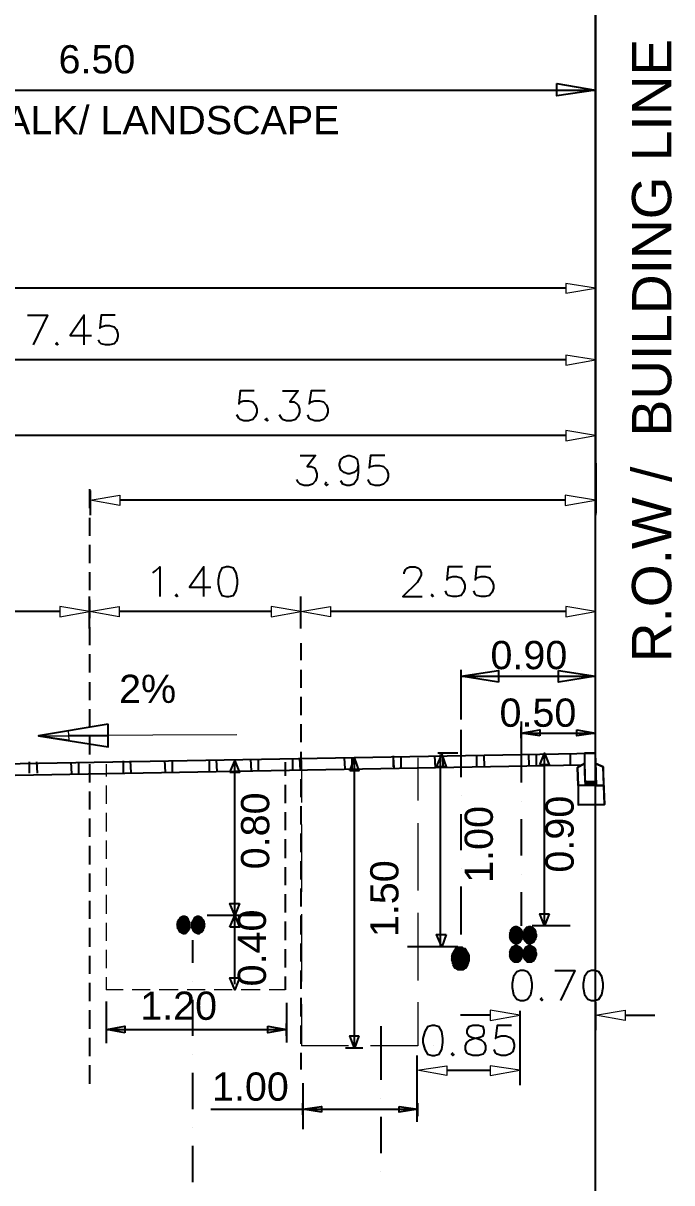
# Model space of a CAD drawing. Header units: inches. Extents: x 11 to 850, y 10 to 598.
# Drawn here: x 601.1 to 666.4, y 416.5 to 533.1 of the extents above; entities that cross this region are included whole.
import ezdxf

# ---------------------------------------------------------------- set-up
doc = ezdxf.new("R2010")
doc.units = ezdxf.units.IN
doc.header["$MEASUREMENT"] = 0
doc.layers.add('PDF_Geometry', color=7, linetype='Continuous')
doc.layers.add('PDF_Text', color=7, linetype='Continuous')
doc.styles.add('PDF Arial', font='arial.ttf')

msp = doc.modelspace()

# ---------------------------------------------------------------- linework, layer by layer
at = {"layer": 'PDF_Geometry', "lineweight": 25}
for points in [[(658.69, 378.91), (658.69, 561.01)], [(658.69, 559.51), (658.69, 483.61)], [(654.79, 526.99), (658.69, 526.34), (654.79, 525.76), (654.79, 526.99)], [(482.38, 526.34), (658.69, 526.34)], [(658.69, 505.53), (658.69, 507.94)], [(655.7, 506.44), (536.42, 506.44)], [(601.52, 503.71), (603.54, 503.71), (602.11, 500.72)], [(607.25, 500.72), (607.25, 503.71), (605.82, 501.69), (607.96, 501.69)], [(610.37, 503.71), (608.94, 503.71), (608.81, 502.41), (608.94, 502.54), (609.39, 502.67), (609.78, 502.67), (610.24, 502.54), (610.5, 502.28), (610.63, 501.82), (610.63, 501.56), (610.5, 501.11), (610.24, 500.85), (609.78, 500.72), (609.39, 500.72), (608.94, 500.85), (608.81, 500.98), (608.68, 501.24)], [(658.75, 483.81), (658.69, 504.03)], [(658.69, 502.54), (658.69, 490.12)], [(658.69, 502.54), (658.69, 497.73)], [(604.52, 500.98), (604.39, 500.85), (604.52, 500.72), (604.65, 500.85)], [(655.7, 499.22), (556.45, 499.22)], [(624.35, 496.1), (622.92, 496.1), (622.79, 494.8), (622.92, 494.99), (623.31, 495.12), (623.77, 495.12), (624.22, 494.99), (624.48, 494.67), (624.61, 494.28), (624.61, 493.95), (624.48, 493.56), (624.22, 493.24), (623.77, 493.11), (623.31, 493.11), (622.92, 493.24), (622.79, 493.37), (622.6, 493.69)], [(627.21, 496.1), (628.77, 496.1), (627.93, 494.99), (628.32, 494.99), (628.64, 494.8), (628.77, 494.67), (628.9, 494.28), (628.9, 493.95), (628.77, 493.56), (628.51, 493.24), (628.06, 493.11), (627.6, 493.11), (627.21, 493.24), (627.08, 493.37), (626.89, 493.69)], [(631.5, 496.1), (630.07, 496.1), (629.88, 494.8), (630.07, 494.99), (630.46, 495.12), (630.92, 495.12), (631.31, 494.99), (631.63, 494.67), (631.77, 494.28), (631.77, 493.95), (631.63, 493.56), (631.31, 493.24), (630.92, 493.11), (630.46, 493.11), (630.07, 493.24), (629.88, 493.37), (629.75, 493.69)], [(625.65, 493.37), (625.46, 493.24), (625.65, 493.11), (625.78, 493.24)], [(655.7, 491.61), (587.41, 491.61)], [(628.97, 489.6), (630.53, 489.6), (629.68, 488.49), (630.07, 488.49), (630.4, 488.36), (630.53, 488.17), (630.66, 487.78), (630.66, 487.45), (630.53, 487.06), (630.2, 486.74), (629.81, 486.61), (629.36, 486.61), (628.97, 486.74), (628.77, 486.93), (628.64, 487.19)], [(634.82, 488.62), (634.69, 488.17), (634.37, 487.91), (633.98, 487.78), (633.78, 487.78), (633.39, 487.91), (633.07, 488.17), (632.94, 488.62), (632.94, 488.75), (633.07, 489.21), (633.39, 489.47), (633.78, 489.6), (633.98, 489.6), (634.37, 489.47), (634.69, 489.21), (634.82, 488.62), (634.82, 487.91), (634.69, 487.19), (634.37, 486.74), (633.98, 486.61), (633.65, 486.61), (633.26, 486.74), (633.07, 487.06)], [(637.49, 489.6), (636.06, 489.6), (635.93, 488.36), (636.06, 488.49), (636.51, 488.62), (636.97, 488.62), (637.36, 488.49), (637.68, 488.17), (637.81, 487.78), (637.81, 487.45), (637.68, 487.06), (637.36, 486.74), (636.97, 486.61), (636.51, 486.61), (636.06, 486.74), (635.93, 486.93), (635.8, 487.19)], [(607.77, 486.21), (607.77, 484.33)], [(631.63, 486.93), (631.5, 486.74), (631.63, 486.61), (631.83, 486.74)], [(607.83, 486.08), (607.83, 483.61)], [(655.63, 485.11), (610.82, 485.11)], [(607.77, 483.35), (607.77, 481.53)], [(607.77, 480.62), (607.77, 478.8)], [(614.14, 477.83), (614.4, 478.02), (614.86, 478.41), (614.86, 475.42)], [(619.28, 475.42), (619.28, 478.41), (617.85, 476.39), (619.99, 476.39)], [(621.55, 478.41), (621.1, 478.28), (620.84, 477.83), (620.71, 477.11), (620.71, 476.72), (620.84, 476), (621.1, 475.55), (621.55, 475.42), (621.81, 475.42), (622.27, 475.55), (622.53, 476), (622.66, 476.72), (622.66, 477.11), (622.53, 477.83), (622.27, 478.28), (621.81, 478.41), (621.55, 478.41)], [(639.44, 477.7), (639.44, 477.83), (639.57, 478.15), (639.7, 478.28), (640.02, 478.41), (640.54, 478.41), (640.87, 478.28), (641, 478.15), (641.13, 477.83), (641.13, 477.57), (641, 477.31), (640.74, 476.85), (639.31, 475.42), (641.26, 475.42)], [(645.29, 478.41), (643.86, 478.41), (643.73, 477.11), (643.86, 477.31), (644.32, 477.44), (644.71, 477.44), (645.16, 477.31), (645.42, 476.98), (645.55, 476.59), (645.55, 476.26), (645.42, 475.87), (645.16, 475.55), (644.71, 475.42), (644.32, 475.42), (643.86, 475.55), (643.73, 475.68), (643.6, 476)], [(648.15, 478.41), (646.72, 478.41), (646.59, 477.11), (646.72, 477.31), (647.18, 477.44), (647.57, 477.44), (648.02, 477.31), (648.28, 476.98), (648.41, 476.59), (648.41, 476.26), (648.28, 475.87), (648.02, 475.55), (647.57, 475.42), (647.18, 475.42), (646.72, 475.55), (646.59, 475.68), (646.46, 476)], [(607.77, 477.89), (607.77, 476.07)], [(616.55, 475.68), (616.42, 475.55), (616.55, 475.42), (616.68, 475.55)], [(642.3, 475.68), (642.17, 475.55), (642.3, 475.42), (642.43, 475.55)], [(607.77, 472.23), (607.77, 475.42)], [(607.77, 472.23), (607.77, 475.42)], [(607.77, 475.09), (607.77, 473.27)], [(629.03, 472.23), (629.03, 475.42)], [(629.03, 472.23), (629.03, 475.42)], [(658.69, 467.94), (658.69, 475.42)], [(604.78, 473.92), (587.54, 473.92)], [(626.04, 473.92), (610.76, 473.92)], [(655.7, 473.92), (632.03, 473.92)], [(607.77, 472.36), (607.77, 470.54)], [(629.03, 470.74), (629.03, 469.05)], [(607.77, 469.63), (607.77, 467.81)], [(629.03, 468.07), (629.03, 466.25)], [(645.16, 463.06), (645.16, 468.07)], [(648.93, 466.83), (645.16, 467.42), (648.93, 468), (648.93, 466.83)], [(651.21, 468), (651.21, 468)], [(654.98, 468), (658.69, 467.42), (654.98, 466.83), (654.98, 468)], [(658.69, 466.7), (658.69, 468)], [(607.77, 466.83), (607.77, 465.01)], [(645.16, 467.42), (658.69, 467.42)], [(629.03, 465.34), (629.03, 463.52)], [(607.77, 464.1), (607.77, 462.28)], [(651.21, 462.87), (651.21, 459.68)], [(609.65, 462.61), (602.63, 461.44), (609.65, 460.33), (609.65, 462.61)], [(629.03, 462.61), (629.03, 460.79)], [(645.16, 457.27), (645.16, 462.02)], [(651.21, 461.18), (651.21, 462.35)], [(651.21, 462.35), (651.21, 462.35)], [(653.1, 461.44), (651.21, 461.7), (653.1, 462.02), (653.1, 461.44)], [(651.21, 461.7), (658.69, 461.7)], [(656.8, 462.02), (658.69, 461.7), (656.8, 461.44), (656.8, 462.02)], [(658.69, 461.05), (658.69, 462.35)], [(607.77, 461.37), (607.77, 459.55)], [(629.03, 459.81), (629.03, 457.99)], [(642.69, 458.31), (643.21, 459.55), (643.67, 458.31), (642.69, 458.31)], [(644.84, 459.68), (642.82, 459.68)], [(643.08, 440.36), (643.08, 459.55)], [(651.21, 460.14), (651.21, 456.75)], [(653.1, 458.51), (653.55, 459.68), (654.01, 458.51), (653.1, 458.51)], [(653.55, 442.32), (653.55, 459.68)], [(658.1, 459.68), (657.58, 459.68)], [(657.58, 459.68), (657.58, 457.73)], [(658.75, 457.79), (658.69, 459.68), (658.1, 459.68)], [(607.77, 458.57), (607.77, 456.75)], [(621.88, 457.73), (622.4, 458.9), (622.86, 457.73), (621.88, 457.73)], [(622.4, 436.46), (622.4, 458.9)], [(633.98, 457.92), (634.43, 459.16), (634.89, 457.92), (633.98, 457.92)], [(634.43, 430.02), (634.43, 458.96)], [(657.58, 458.64), (656.87, 458.25), (656.93, 456.43)], [(657.58, 458.64), (657.65, 456.43), (656.93, 456.43), (656.87, 458.25), (657.58, 458.64)], [(658.69, 458.64), (659.47, 458.31)], [(658.69, 458.64), (658.75, 456.43), (659.54, 456.43), (659.47, 458.31), (658.69, 458.64)], [(659.47, 458.31), (659.47, 457.6)], [(629.03, 457.08), (629.03, 455.26)], [(657.58, 457.73), (657.65, 456.43)], [(658.75, 456.43), (658.75, 457.79)], [(659.47, 457.6), (659.6, 454.54)], [(607.77, 455.84), (607.77, 454.02)], [(657.65, 456.43), (656.93, 456.43), (656.93, 454.48)], [(656.93, 456.43), (656.93, 454.48), (659.6, 454.54), (659.54, 456.43), (656.93, 456.43)], [(658.23, 456.82), (657.65, 456.82)], [(657.65, 456.82), (657.65, 456.82)], [(657.65, 456.56), (657.84, 456.82)], [(657.97, 456.43), (657.65, 456.82), (657.65, 456.82)], [(657.71, 456.43), (657.65, 456.56)], [(658.23, 456.43), (657.65, 456.43)], [(657.78, 456.43), (658.04, 456.82)], [(658.17, 456.43), (657.84, 456.82)], [(657.97, 456.43), (658.3, 456.82)], [(658.36, 456.43), (658.04, 456.82)], [(658.75, 456.82), (658.23, 456.82)], [(658.23, 456.43), (658.49, 456.82)], [(658.75, 456.43), (658.23, 456.43)], [(658.56, 456.43), (658.3, 456.82)], [(658.43, 456.43), (658.69, 456.82)], [(658.75, 456.43), (658.49, 456.82)], [(658.62, 456.43), (658.75, 456.62)], [(658.75, 456.75), (658.69, 456.82)], [(659.54, 456.43), (658.75, 456.43)], [(645.16, 455.45), (645.16, 455.45)], [(651.21, 454.87), (651.21, 454.87)], [(629.03, 454.35), (629.03, 452.53)], [(645.16, 449.92), (645.16, 453.57)], [(657.71, 454.48), (656.93, 454.48)], [(658.3, 454.48), (657.71, 454.48)], [(658.82, 454.48), (658.3, 454.48)], [(659.6, 454.54), (658.82, 454.48)], [(607.77, 453.11), (607.77, 451.29)], [(651.21, 453.05), (651.21, 449.4)], [(629.03, 451.62), (629.03, 449.73)], [(607.77, 450.38), (607.77, 448.49)], [(629.03, 448.82), (629.03, 447)], [(645.16, 448.1), (645.16, 448.1)], [(607.77, 447.58), (607.77, 445.76)], [(651.21, 447.52), (651.21, 447.52)], [(629.03, 446.09), (629.03, 444.27)], [(645.16, 441.47), (645.16, 446.28)], [(651.21, 445.7), (651.21, 442.32)], [(607.77, 444.85), (607.77, 443.03)], [(622.86, 444.59), (622.4, 443.36), (621.88, 444.59), (622.86, 444.59)], [(624.94, 443.36), (619.6, 443.36)], [(621.88, 442.19), (622.4, 443.36), (622.86, 442.19), (621.88, 442.19)], [(629.03, 443.36), (629.03, 441.47)], [(654.01, 443.55), (653.55, 442.32), (653.1, 443.55), (654.01, 443.55)], [(607.77, 442.12), (607.77, 440.23)], [(656.15, 442.32), (652.32, 442.32)], [(618.17, 438.61), (618.17, 440.88)], [(643.67, 441.47), (643.21, 440.23), (642.69, 441.47), (643.67, 441.47)], [(629.03, 440.56), (629.03, 438.74)], [(644.84, 440.23), (639.76, 440.23)], [(607.77, 439.32), (607.77, 437.5)], [(629.03, 437.83), (629.03, 436.01)], [(651.15, 437.83), (650.76, 437.7), (650.43, 437.24), (650.3, 436.53), (650.3, 436.14), (650.43, 435.42), (650.76, 434.97), (651.15, 434.84), (651.47, 434.84), (651.86, 434.97), (652.19, 435.42), (652.32, 436.14), (652.32, 436.53), (652.19, 437.24), (651.86, 437.7), (651.47, 437.83), (651.15, 437.83)], [(654.59, 437.83), (656.61, 437.83), (655.18, 434.84)], [(658.3, 437.83), (657.91, 437.7), (657.58, 437.24), (657.45, 436.53), (657.45, 436.14), (657.58, 435.42), (657.91, 434.97), (658.3, 434.84), (658.62, 434.84), (659.02, 434.97), (659.34, 435.42), (659.47, 436.14), (659.47, 436.53), (659.34, 437.24), (659.02, 437.7), (658.62, 437.83), (658.3, 437.83)], [(607.77, 436.59), (607.77, 434.77)], [(618.17, 436.72), (618.17, 436.72)], [(622.86, 437.11), (622.4, 435.88), (621.88, 437.11), (622.86, 437.11)], [(618.17, 431.26), (618.17, 434.9)], [(629.03, 435.1), (629.03, 433.21)], [(653.29, 435.1), (653.16, 434.97), (653.29, 434.84), (653.42, 434.97)], [(607.77, 433.86), (607.77, 431.98)], [(609.46, 434.71), (609.46, 430.54)], [(627.6, 434.58), (627.6, 430.61)], [(651.08, 433.8), (651.08, 431.84)], [(658.69, 434.64), (658.69, 431.84)], [(627.6, 431.26), (627.6, 432.5)], [(648.09, 433.34), (645.1, 433.34)], [(651.08, 433.54), (651.08, 426.32)], [(661.68, 433.34), (664.67, 433.34)], [(611.34, 431.58), (609.52, 431.91), (611.34, 432.24), (611.34, 431.58)], [(609.59, 431.91), (627.6, 431.91)], [(625.72, 432.24), (627.6, 431.91), (625.72, 431.58), (625.72, 432.24)], [(629.03, 432.3), (629.03, 430.48)], [(637.1, 432.24), (637.1, 426.84)], [(642.24, 432.3), (641.78, 432.17), (641.52, 431.71), (641.33, 431), (641.33, 430.61), (641.52, 429.89), (641.78, 429.44), (642.24, 429.31), (642.5, 429.31), (642.95, 429.44), (643.21, 429.89), (643.34, 430.61), (643.34, 431), (643.21, 431.71), (642.95, 432.17), (642.5, 432.3), (642.24, 432.3)], [(646.33, 432.3), (645.94, 432.17), (645.75, 431.84), (645.75, 431.58), (645.94, 431.26), (646.2, 431.13), (646.79, 431), (647.18, 430.87), (647.5, 430.61), (647.63, 430.28), (647.63, 429.89), (647.5, 429.57), (647.37, 429.44), (646.92, 429.31), (646.33, 429.31), (645.94, 429.44), (645.75, 429.57), (645.62, 429.89), (645.62, 430.28), (645.75, 430.61), (646.07, 430.87), (646.46, 431), (647.05, 431.13), (647.37, 431.26), (647.5, 431.58), (647.5, 431.84), (647.37, 432.17), (646.92, 432.3), (646.33, 432.3)], [(650.24, 432.3), (648.8, 432.3), (648.61, 431), (648.8, 431.13), (649.19, 431.26), (649.65, 431.26), (650.04, 431.13), (650.37, 430.87), (650.5, 430.41), (650.5, 430.15), (650.37, 429.7), (650.04, 429.44), (649.65, 429.31), (649.19, 429.31), (648.8, 429.44), (648.61, 429.57), (648.48, 429.89)], [(607.77, 431.06), (607.77, 429.24)], [(634.89, 431.26), (634.43, 430.02), (633.98, 431.26), (634.89, 431.26)], [(640.81, 430.28), (640.81, 430.28)], [(642.43, 430.28), (642.43, 430.28)], [(618.17, 429.37), (618.17, 429.37)], [(629.03, 429.57), (629.03, 427.88)], [(635.28, 430.02), (633.52, 430.02)], [(640.74, 422.61), (640.74, 429.31)], [(644.32, 429.57), (644.19, 429.44), (644.32, 429.31), (644.51, 429.44)], [(607.77, 428.33), (607.77, 426.45)], [(618.17, 423.91), (618.17, 427.55)], [(643.73, 427.81), (648.09, 427.81)], [(629.23, 426.51), (629.23, 421.89)], [(629.23, 423.33), (629.23, 424.5)], [(637.1, 425.02), (637.1, 425.02)], [(640.81, 423.2), (640.81, 424.5)], [(619.99, 423.91), (640.87, 423.91)], [(631.11, 423.59), (629.23, 423.91), (631.11, 424.17), (631.11, 423.59)], [(638.92, 424.17), (640.81, 423.91), (638.92, 423.59), (638.92, 424.17)], [(618.17, 422.02), (618.17, 422.02)], [(637.1, 423.13), (637.1, 419.49)], [(618.17, 416.56), (618.17, 420.2)], [(637.1, 417.67), (637.1, 417.67)]]:
    msp.add_lwpolyline(points, dxfattribs=at)
at = {"layer": 'PDF_Geometry', "lineweight": 0}
for points in [[(654.79, 526.99), (654.79, 526.34), (658.69, 526.34), (654.79, 526.99)], [(654.79, 526.99), (658.69, 526.34), (658.69, 526.34), (654.79, 526.99)], [(654.79, 526.34), (658.69, 526.34), (654.79, 525.76), (654.79, 526.34)], [(655.7, 506.9), (655.7, 505.92), (658.69, 506.44), (655.7, 506.9)], [(655.7, 499.68), (655.7, 498.7), (658.69, 499.22), (655.7, 499.68)], [(655.7, 492.13), (655.7, 491.09), (658.69, 491.61), (655.7, 492.13)], [(610.82, 485.63), (610.82, 484.59), (607.83, 485.11), (610.82, 485.63)], [(655.63, 485.63), (655.63, 484.59), (658.69, 485.11), (655.63, 485.63)], [(604.78, 474.44), (604.78, 473.4), (607.77, 473.92), (604.78, 474.44)], [(610.76, 474.44), (610.76, 473.4), (607.77, 473.92), (610.76, 474.44)], [(626.04, 474.44), (626.04, 473.4), (629.03, 473.92), (626.04, 474.44)], [(632.03, 474.44), (632.03, 473.4), (629.03, 473.92), (632.03, 474.44)], [(655.7, 474.44), (655.7, 473.4), (658.69, 473.92), (655.7, 474.44)], [(609.65, 462.61), (602.63, 461.44), (609.65, 461.44), (609.65, 462.61)], [(605.69, 460.98), (602.63, 461.44), (605.62, 461.96), (605.69, 460.98)], [(602.63, 461.44), (609.65, 461.44), (609.65, 460.33), (602.63, 461.44)], [(648.09, 433.86), (648.09, 432.82), (651.08, 433.34), (648.09, 433.86)], [(661.68, 433.86), (661.68, 432.82), (658.69, 433.34), (661.68, 433.86)], [(643.73, 428.27), (643.73, 427.29), (640.74, 427.81), (643.73, 428.27)], [(648.09, 428.27), (648.09, 427.29), (651.08, 427.81), (648.09, 428.27)]]:
    msp.add_lwpolyline(points, dxfattribs=at)
at = {"layer": 'PDF_Geometry', "color": 3, "lineweight": 0}
for points in [[(648.93, 468), (645.16, 467.42), (648.93, 467.42), (648.93, 468)], [(654.98, 468), (654.98, 467.42), (658.69, 467.42), (654.98, 468)], [(645.16, 467.42), (648.93, 467.42), (648.93, 466.83), (645.16, 467.42)], [(654.98, 467.42), (658.69, 467.42), (654.98, 466.83), (654.98, 467.42)], [(653.1, 462.02), (651.21, 461.7), (653.1, 461.7), (653.1, 462.02)], [(651.21, 461.7), (653.1, 461.7), (653.1, 461.44), (651.21, 461.7)], [(656.8, 462.02), (656.8, 461.7), (658.69, 461.7), (656.8, 462.02)], [(656.8, 461.7), (658.69, 461.7), (656.8, 461.44), (656.8, 461.7)], [(643.21, 459.55), (642.69, 458.31), (643.67, 458.31), (643.21, 459.55)], [(653.55, 459.68), (653.1, 458.51), (654.01, 458.51), (653.55, 459.68)], [(622.4, 458.9), (621.88, 457.73), (622.86, 457.73), (622.4, 458.9)], [(634.43, 459.16), (633.98, 457.92), (634.89, 457.92), (634.43, 459.16)], [(642.69, 458.31), (643.67, 458.31), (643.67, 458.31), (642.69, 458.31)], [(653.1, 458.51), (654.01, 458.51), (654.01, 458.51), (653.1, 458.51)], [(621.88, 457.73), (622.86, 457.73), (622.86, 457.73), (621.88, 457.73)], [(633.98, 457.92), (634.89, 457.92), (634.89, 457.92), (633.98, 457.92)], [(621.88, 444.59), (621.88, 444.59), (622.86, 444.59), (621.88, 444.59)], [(621.88, 444.59), (622.86, 444.59), (622.4, 443.36), (621.88, 444.59)], [(622.86, 444.59), (622.86, 444.59), (622.86, 444.59)], [(622.4, 443.36), (621.88, 442.19), (622.86, 442.19), (622.4, 443.36)], [(653.1, 443.55), (653.1, 443.55), (654.01, 443.55), (653.1, 443.55)], [(653.1, 443.55), (654.01, 443.55), (653.55, 442.32), (653.1, 443.55)], [(621.88, 442.19), (622.86, 442.19), (622.86, 442.19), (621.88, 442.19)], [(643.67, 441.47), (643.67, 441.47), (642.69, 441.47), (643.67, 441.47)], [(643.67, 441.47), (642.69, 441.47), (643.21, 440.23), (643.67, 441.47)], [(622.86, 437.11), (622.86, 437.11), (621.88, 437.11), (622.86, 437.11)], [(622.86, 437.11), (621.88, 437.11), (622.4, 435.88), (622.86, 437.11)], [(611.34, 432.24), (609.52, 431.91), (611.34, 431.91), (611.34, 432.24)], [(609.52, 431.91), (611.34, 431.91), (611.34, 431.58), (609.52, 431.91)], [(625.72, 432.24), (625.72, 431.91), (627.6, 431.91), (625.72, 432.24)], [(625.72, 432.24), (627.6, 431.91), (627.6, 431.91), (625.72, 432.24)], [(625.72, 431.91), (627.6, 431.91), (625.72, 431.58), (625.72, 431.91)], [(633.98, 431.26), (633.98, 431.26), (634.89, 431.26), (633.98, 431.26)], [(633.98, 431.26), (634.89, 431.26), (634.43, 430.02), (633.98, 431.26)], [(631.11, 424.17), (629.23, 423.91), (631.11, 423.91), (631.11, 424.17)], [(629.23, 423.91), (631.11, 423.91), (631.11, 423.59), (629.23, 423.91)], [(638.92, 424.17), (638.92, 423.91), (640.81, 423.91), (638.92, 424.17)], [(638.92, 423.91), (640.81, 423.91), (638.92, 423.59), (638.92, 423.91)]]:
    msp.add_lwpolyline(points, dxfattribs=at)
at = {"layer": 'PDF_Geometry', "lineweight": 20}
msp.add_lwpolyline([(605.69, 461.5), (622.6, 461.57)], dxfattribs=at)
at = {"layer": 'PDF_Geometry', "color": 1, "lineweight": 25}
for points in [[(563.41, 457.99), (658.69, 459.68)], [(638.33, 459.42), (638.33, 458.31)], [(639.11, 459.36), (639.11, 458.18)], [(642.5, 459.42), (642.56, 458.25)], [(643.28, 459.42), (643.34, 458.25)], [(646.72, 459.49), (646.72, 458.31)], [(647.44, 459.49), (647.5, 458.31)], [(651.93, 459.55), (651.99, 458.44)], [(652.71, 459.55), (652.71, 458.44)], [(656.15, 459.62), (656.15, 458.51)], [(563.48, 456.82), (657.32, 458.51)], [(601.72, 458.83), (601.72, 457.66)], [(602.43, 458.83), (602.5, 457.66)], [(605.88, 458.77), (605.95, 457.6)], [(606.66, 458.83), (606.66, 457.6)], [(611.15, 458.9), (611.15, 457.73)], [(611.86, 458.9), (611.93, 457.73)], [(615.31, 458.96), (615.38, 457.79)], [(616.09, 458.96), (616.09, 457.86)], [(619.8, 458.96), (619.8, 457.86)], [(620.51, 459.03), (620.58, 457.86)], [(623.96, 459.09), (624.03, 457.92)], [(624.74, 459.09), (624.74, 457.92)], [(628.19, 459.16), (628.19, 457.99)], [(628.9, 459.16), (628.97, 457.99)], [(633.39, 459.23), (633.46, 458.12)], [(638.33, 459.29), (638.4, 458.18)], [(650.04, 441.6), (650.69, 442.25)], [(650.04, 441.47), (650.82, 442.25)], [(650.04, 441.34), (650.89, 442.25)], [(650.04, 441.21), (651.02, 442.19)], [(650.04, 441.08), (651.08, 442.12)], [(650.11, 441.86), (650.5, 442.25)], [(650.11, 441.02), (651.15, 442.06)], [(650.11, 440.88), (651.21, 441.99)], [(650.17, 440.82), (651.28, 441.93)], [(651.41, 441.67), (652.06, 442.25)], [(651.41, 441.47), (652.19, 442.25)], [(651.41, 441.34), (652.25, 442.25)], [(651.41, 441.21), (652.38, 442.19)], [(651.41, 441.08), (652.45, 442.12)], [(651.47, 441.86), (651.86, 442.25)], [(651.47, 441.02), (652.51, 442.06)], [(651.47, 440.88), (652.58, 441.99)], [(651.54, 440.82), (652.64, 441.93)], [(650.24, 440.75), (651.28, 441.8)], [(650.3, 440.69), (651.34, 441.73)], [(650.37, 440.62), (651.34, 441.6)], [(650.5, 440.56), (651.41, 441.47)], [(650.56, 440.56), (651.41, 441.34)], [(650.69, 440.49), (651.34, 441.21)], [(650.82, 440.56), (651.34, 441.02)], [(651.6, 440.75), (652.64, 441.8)], [(651.67, 440.69), (652.71, 441.73)], [(651.73, 440.62), (652.71, 441.6)], [(651.86, 440.56), (652.77, 441.47)], [(651.93, 440.56), (652.77, 441.34)], [(652.06, 440.49), (652.71, 441.21)], [(652.19, 440.56), (652.71, 441.02)], [(650.04, 439.71), (650.69, 440.36)], [(650.04, 439.58), (650.82, 440.36)], [(650.04, 439.45), (650.95, 440.36)], [(650.04, 439.32), (651.02, 440.3)], [(650.04, 439.19), (651.08, 440.23)], [(650.11, 439.91), (650.56, 440.36)], [(650.11, 439.13), (651.15, 440.17)], [(650.17, 439), (651.21, 440.1)], [(650.17, 438.93), (651.28, 439.97)], [(650.24, 438.87), (651.34, 439.91)], [(650.3, 438.8), (651.34, 439.78)], [(650.43, 438.74), (651.34, 439.71)], [(650.5, 438.67), (651.41, 439.58)], [(651.41, 439.71), (652.06, 440.36)], [(651.41, 439.58), (652.19, 440.36)], [(651.41, 439.45), (652.32, 440.36)], [(651.41, 439.32), (652.38, 440.3)], [(651.41, 439.19), (652.45, 440.23)], [(651.47, 439.91), (651.93, 440.36)], [(651.47, 439.13), (652.51, 440.17)], [(651.54, 439), (652.58, 440.1)], [(651.54, 438.93), (652.64, 440.04)], [(651.6, 438.87), (652.64, 439.91)], [(651.67, 438.8), (652.71, 439.84)], [(651.73, 438.74), (652.71, 439.71)], [(651.86, 438.67), (652.77, 439.58)], [(650.63, 438.67), (651.41, 439.45)], [(650.69, 438.67), (651.34, 439.26)], [(650.89, 438.67), (651.28, 439.06)], [(651.93, 438.67), (652.77, 439.45)], [(652.06, 438.67), (652.71, 439.26)], [(652.25, 438.67), (652.64, 439.06)]]:
    msp.add_lwpolyline(points, dxfattribs=at)
at = {"layer": 'PDF_Geometry', "color": 3, "lineweight": 20}
for points in [[(609.46, 458.57), (609.46, 457.34)], [(609.46, 456.43), (609.46, 454.61)], [(609.46, 453.7), (609.46, 451.81)], [(609.46, 450.9), (609.46, 449.08)], [(609.46, 448.17), (609.46, 446.35)], [(609.46, 445.44), (609.46, 443.55)], [(617.26, 443.29), (617.13, 443.29), (617, 443.23), (616.87, 443.16), (616.81, 443.03), (616.68, 442.9), (616.61, 442.77), (616.61, 442.64), (616.55, 442.45), (616.55, 442.32), (616.61, 442.12), (616.68, 441.99), (616.74, 441.86), (616.81, 441.73), (616.94, 441.67), (617.07, 441.6), (617.2, 441.54), (617.33, 441.54), (617.46, 441.6), (617.59, 441.67), (617.65, 441.73), (617.78, 441.86), (617.85, 441.99), (617.91, 442.12), (617.91, 442.32), (617.91, 442.45), (617.91, 442.64), (617.85, 442.77), (617.78, 442.9), (617.72, 443.03), (617.65, 443.16), (617.52, 443.23), (617.39, 443.29), (617.26, 443.29)], [(618.69, 443.29), (618.56, 443.29), (618.43, 443.23), (618.3, 443.16), (618.24, 443.03), (618.17, 442.9), (618.11, 442.77), (618.04, 442.64), (618.04, 442.45), (618.04, 442.32), (618.04, 442.12), (618.11, 441.99), (618.17, 441.86), (618.3, 441.73), (618.37, 441.67), (618.5, 441.6), (618.63, 441.54), (618.76, 441.54), (618.89, 441.6), (619.02, 441.67), (619.15, 441.73), (619.21, 441.86), (619.28, 441.99), (619.34, 442.12), (619.34, 442.32), (619.41, 442.45), (619.34, 442.64), (619.34, 442.77), (619.28, 442.9), (619.15, 443.03), (619.08, 443.16), (618.95, 443.23), (618.82, 443.29), (618.69, 443.29)], [(609.46, 442.64), (609.46, 440.82)], [(609.46, 439.91), (609.46, 438.09)], [(609.46, 437.18), (609.46, 435.88)], [(611.15, 435.88), (609.46, 435.88)], [(613.88, 435.88), (612.06, 435.88)], [(616.68, 435.88), (614.79, 435.88)], [(619.41, 435.88), (617.59, 435.88)], [(622.14, 435.88), (620.32, 435.88)], [(624.94, 435.88), (623.05, 435.88)], [(627.47, 435.88), (625.85, 435.88)]]:
    msp.add_lwpolyline(points, dxfattribs=at)
at = {"layer": 'PDF_Geometry', "color": 3, "lineweight": 25}
for points in [[(627.47, 458.77), (627.47, 457.4)], [(627.47, 456.49), (627.47, 454.67)], [(627.47, 453.76), (627.47, 451.94)], [(627.47, 451.03), (627.47, 449.14)], [(627.47, 448.23), (627.47, 446.41)], [(627.47, 445.5), (627.47, 443.68)], [(616.55, 442.51), (617.33, 443.29)], [(616.55, 442.38), (617.46, 443.23)], [(616.61, 442.64), (617.2, 443.29)], [(616.61, 442.25), (617.52, 443.23)], [(616.61, 442.12), (617.65, 443.16)], [(616.61, 442.06), (617.72, 443.1)], [(616.68, 442.9), (617.07, 443.23)], [(616.68, 441.93), (617.78, 443.03)], [(618.04, 442.64), (618.69, 443.29)], [(618.04, 442.45), (618.82, 443.29)], [(618.04, 442.32), (618.95, 443.23)], [(618.04, 442.19), (619.02, 443.16)], [(618.04, 442.12), (619.08, 443.1)], [(618.11, 442.77), (618.56, 443.29)], [(618.11, 441.99), (619.15, 443.03)], [(616.74, 441.86), (617.78, 442.9)], [(616.81, 441.8), (617.85, 442.84)], [(616.87, 441.73), (617.91, 442.71)], [(616.94, 441.67), (617.91, 442.64)], [(617, 441.6), (617.91, 442.51)], [(617.13, 441.54), (617.91, 442.38)], [(617.26, 441.54), (617.91, 442.25)], [(617.39, 441.54), (617.85, 442.06)], [(618.17, 441.93), (619.21, 442.97)], [(618.17, 441.8), (619.28, 442.9)], [(618.24, 441.73), (619.28, 442.77)], [(618.3, 441.67), (619.34, 442.71)], [(618.43, 441.6), (619.34, 442.58)], [(618.5, 441.6), (619.41, 442.45)], [(618.63, 441.54), (619.41, 442.32)], [(618.76, 441.54), (619.34, 442.19)], [(618.89, 441.6), (619.28, 441.93)], [(627.47, 442.77), (627.47, 440.88)], [(627.47, 439.97), (627.47, 438.15)], [(627.47, 437.24), (627.47, 435.88)]]:
    msp.add_lwpolyline(points, dxfattribs=at)
at = {"layer": 'PDF_Geometry', "color": 30, "lineweight": 20}
for points in [[(629.1, 458.96), (629.1, 454.74)], [(640.81, 459.23), (640.81, 454.93)], [(629.1, 452.53), (629.1, 445.76)], [(640.81, 452.66), (640.81, 445.89)], [(629.1, 443.49), (629.1, 436.72)], [(640.81, 443.62), (640.81, 436.85)], [(629.1, 434.45), (629.1, 430.28)], [(640.81, 434.64), (640.81, 430.28), (636.06, 430.28)], [(633.85, 430.28), (629.1, 430.28)]]:
    msp.add_lwpolyline(points, dxfattribs=at)
at = {"layer": 'PDF_Geometry', "color": 4, "lineweight": 25}
msp.add_lwpolyline([(634.17, 459.23), (634.17, 458.12)], dxfattribs=at)
at = {"layer": 'PDF_Geometry', "color": 1, "lineweight": 20}
for points in [[(650.69, 442.25), (650.56, 442.25), (650.43, 442.19), (650.3, 442.12), (650.24, 442.06), (650.17, 441.93), (650.11, 441.73), (650.04, 441.6), (650.04, 441.41), (650.04, 441.28), (650.04, 441.08), (650.11, 440.95), (650.17, 440.82), (650.3, 440.69), (650.37, 440.62), (650.5, 440.56), (650.63, 440.49), (650.76, 440.49), (650.89, 440.56), (651.02, 440.62), (651.15, 440.69), (651.21, 440.82), (651.28, 440.95), (651.34, 441.08), (651.41, 441.28), (651.41, 441.41), (651.34, 441.6), (651.34, 441.73), (651.28, 441.93), (651.15, 442.06), (651.08, 442.12), (650.95, 442.19), (650.82, 442.25), (650.69, 442.25)], [(652.06, 442.25), (651.93, 442.25), (651.8, 442.19), (651.67, 442.12), (651.6, 442.06), (651.54, 441.93), (651.47, 441.73), (651.41, 441.6), (651.41, 441.41), (651.41, 441.28), (651.41, 441.08), (651.47, 440.95), (651.54, 440.82), (651.67, 440.69), (651.73, 440.62), (651.86, 440.56), (651.99, 440.49), (652.12, 440.49), (652.25, 440.56), (652.38, 440.62), (652.51, 440.69), (652.58, 440.82), (652.64, 440.95), (652.71, 441.08), (652.77, 441.28), (652.77, 441.41), (652.71, 441.6), (652.71, 441.73), (652.64, 441.93), (652.51, 442.06), (652.45, 442.12), (652.32, 442.19), (652.19, 442.25), (652.06, 442.25)], [(650.69, 440.36), (650.56, 440.36), (650.43, 440.3), (650.3, 440.23), (650.24, 440.17), (650.17, 440.04), (650.11, 439.91), (650.04, 439.71), (650.04, 439.58), (650.04, 439.39), (650.04, 439.26), (650.11, 439.06), (650.17, 438.93), (650.3, 438.8), (650.37, 438.74), (650.5, 438.67), (650.63, 438.67), (650.76, 438.67), (650.89, 438.67), (651.02, 438.74), (651.15, 438.8), (651.21, 438.93), (651.28, 439.06), (651.34, 439.26), (651.41, 439.39), (651.41, 439.58), (651.34, 439.71), (651.34, 439.91), (651.28, 440.04), (651.15, 440.17), (651.08, 440.23), (650.95, 440.3), (650.82, 440.36), (650.69, 440.36)], [(652.06, 440.36), (651.93, 440.36), (651.8, 440.3), (651.67, 440.23), (651.6, 440.17), (651.54, 440.04), (651.47, 439.91), (651.41, 439.71), (651.41, 439.58), (651.41, 439.39), (651.41, 439.26), (651.47, 439.06), (651.54, 438.93), (651.67, 438.8), (651.73, 438.74), (651.86, 438.67), (651.99, 438.67), (652.12, 438.67), (652.25, 438.67), (652.38, 438.74), (652.51, 438.8), (652.58, 438.93), (652.64, 439.06), (652.71, 439.26), (652.77, 439.39), (652.77, 439.58), (652.71, 439.71), (652.71, 439.91), (652.64, 440.04), (652.51, 440.17), (652.45, 440.23), (652.32, 440.3), (652.19, 440.36), (652.06, 440.36)]]:
    msp.add_lwpolyline(points, dxfattribs=at)
at = {"layer": 'PDF_Geometry', "color": 5, "lineweight": 20}
msp.add_lwpolyline([(645.1, 440.17), (644.9, 440.17), (644.77, 440.1), (644.58, 440.04), (644.45, 439.84), (644.38, 439.71), (644.25, 439.52), (644.19, 439.32), (644.19, 439.06), (644.19, 438.87), (644.25, 438.67), (644.32, 438.48), (644.38, 438.28), (644.51, 438.09), (644.71, 438.02), (644.84, 437.89), (645.03, 437.89), (645.16, 437.89), (645.36, 437.89), (645.49, 438.02), (645.68, 438.09), (645.81, 438.28), (645.88, 438.48), (645.94, 438.67), (646.01, 438.87), (646.01, 439.06), (646.01, 439.32), (645.94, 439.52), (645.81, 439.71), (645.75, 439.84), (645.62, 440.04), (645.42, 440.1), (645.29, 440.17), (645.1, 440.17)], dxfattribs=at)
at = {"layer": 'PDF_Geometry', "color": 5, "lineweight": 25}
for points in [[(644.19, 439.19), (645.23, 440.17)], [(644.19, 439.06), (645.29, 440.17)], [(644.19, 438.93), (645.42, 440.1)], [(644.19, 438.8), (645.49, 440.1)], [(644.25, 439.52), (644.9, 440.17)], [(644.25, 439.32), (645.1, 440.17)], [(644.25, 438.67), (645.55, 440.04)], [(644.25, 438.54), (645.68, 439.97)], [(644.32, 438.48), (645.75, 439.91)], [(644.32, 438.35), (645.75, 439.78)], [(644.38, 438.28), (645.81, 439.71)], [(644.45, 439.84), (644.64, 440.04)], [(644.45, 438.22), (645.88, 439.65)], [(644.51, 438.15), (645.94, 439.52)], [(644.58, 438.09), (645.94, 439.45)], [(644.64, 438.02), (646.01, 439.32)], [(644.77, 437.96), (646.01, 439.19)], [(644.84, 437.89), (646.01, 439.06)], [(644.97, 437.89), (646.01, 438.93)], [(645.03, 437.89), (646.01, 438.8)], [(645.23, 437.89), (645.94, 438.61)], [(645.36, 437.96), (645.88, 438.41)]]:
    msp.add_lwpolyline(points, dxfattribs=at)

# ---------------------------------------------------------------- texts
at = {"layer": 'PDF_Text', "char_height": 2.8398, "attachment_point": 7, "style": 'PDF Arial'}
for s, insert in [('\\W1.000924;6.50', (604.66, 527.98)), ('\\W1.000873;SIDEWALK/ LANDSCAPE', (586.16, 521.87)), ('\\W1.001136;0.90', (648.12, 468.09)), ('\\W1.001233;2%', (610.75, 464.71)), ('\\W1.001136;0.50', (649.03, 462.3)), ('\\W1.001125;1.20', (612.88, 432.84)), ('\\W1.001125;1.00', (620.1, 424.71))]:
    msp.add_mtext(s, dxfattribs=dict(at, insert=insert))
at = {"layer": 'PDF_Text', "attachment_point": 7, "rotation": 90, "style": 'PDF Arial'}
for s, insert, char_height in [('\\W1.000763;BUILDING LINE', (666.37, 491.53), 3.9571), ('\\W1.000550;R.O.W /', (666.37, 468.83), 3.9571), ('\\W1.001136;0.80', (625.9, 448.01), 2.8398), ('\\W1.001136;0.90', (656.53, 447.68), 2.8398), ('\\W1.001125;1.00', (648.4, 446.65), 2.8398), ('\\W1.001125;1.50', (638.9, 441.19), 2.8398), ('\\W1.001136;0.40', (625.57, 436.24), 2.8398)]:
    msp.add_mtext(s, dxfattribs=dict(at, insert=insert, char_height=char_height))

doc.saveas('drawing.dxf')
